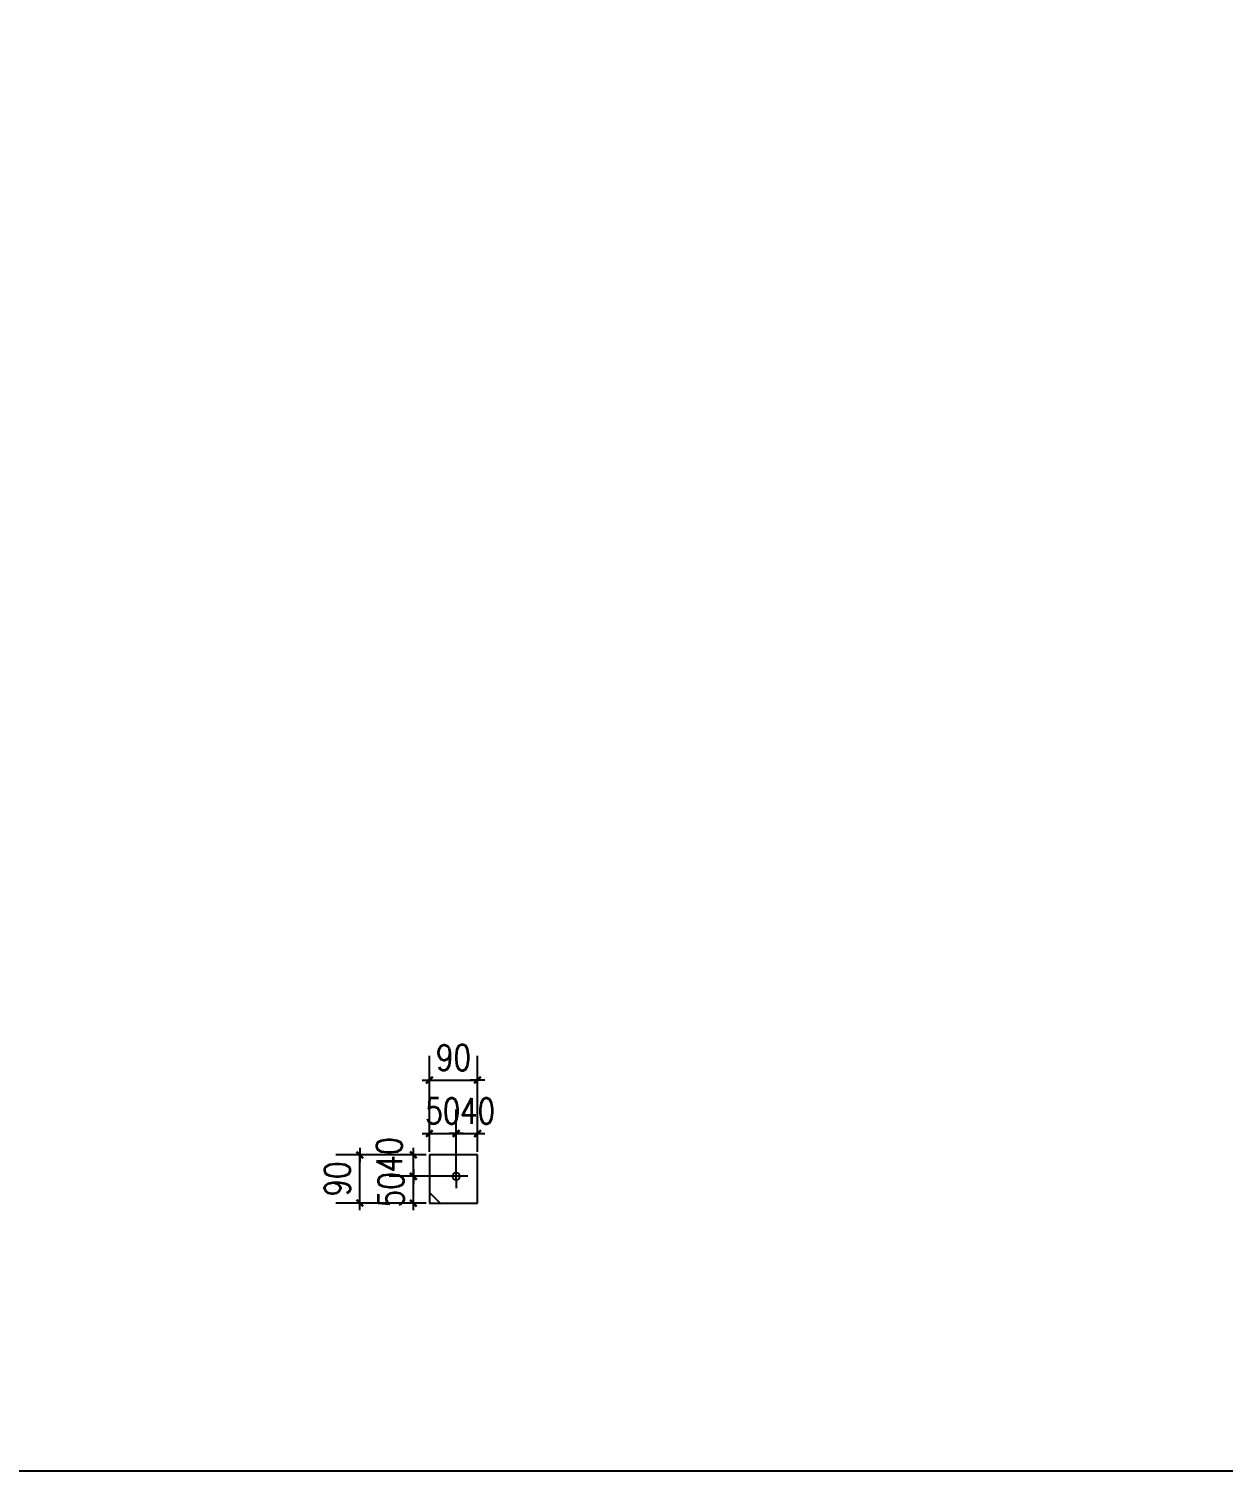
# Model space of a CAD drawing. Header units: millimetres. Extents: x 2287919 to 2522484, y -1845182 to -1736911.
# Drawn here: x 2454862 to 2459328, y -1838112 to -1832721 of the extents above; entities that cross this region are included whole.
import ezdxf

# ---------------------------------------------------------------- set-up
doc = ezdxf.new("R2010")
doc.units = ezdxf.units.MM
doc.header["$LTSCALE"] = 1000
doc.header["$PDMODE"] = 34
doc.styles.add('DIM_FONT', font='simplex.shx', dxfattribs={"width": 0.8, "bigfont": 'hztxt.shx'})
doc.dimstyles.new('WGH(1)', dxfattribs={"dimscale": 1.2, "dimtxt": 100, "dimasz": 0.5, "dimexe": 75, "dimexo": 75, "dimgap": 75, "dimtad": 1, "dimdec": 0, "dimzin": 0, "dimdsep": 46, "dimtxsty": 'DIM_FONT', "dimblk1": '_DIMX', "dimblk2": '_DIMX', "dimsah": 1, "dimcen": 0.09, "dimclrd": 3, "dimclre": 3, "dimclrt": 7, "dimadec": 0, "dimazin": 0, "dimtfac": 1, "dimtdec": 0, "dimtix": 1, "dimtmove": 2, "dimatfit": 3, "dimldrblk": '_DIMX', "dimfxl": 1, "dimtolj": 1, "dimtzin": 0, "dimarcsym": 0})

# ---------------------------------------------------------------- blocks, each defined once
blk = doc.blocks.new('_DIMX')
blk.add_line((-150, 0), (150, 0))
at = {"const_width": 50}
blk.add_lwpolyline([(-70, -70), (70, 70)], dxfattribs=at)
blk = doc.blocks.new('*D1569')
at = {"color": 3, "lineweight": -2}
for p, q in [((2456434, -1837010), (2456210, -1837010)), ((2456300, -1837009.82), (2456300, -1837009.64)), ((2456300, -1837110), (2456300, -1837010)), ((2456348, -1837110), (2456210, -1837110)), ((2456300, -1837110.18), (2456300, -1837110.36))]:
    blk.add_line(p, q, dxfattribs=at)
at = {"layer": 'Defpoints', "color": 0}
for p in [(2456300, -1837010), (2456446, -1837010), (2456360, -1837110)]:
    blk.add_point(p, dxfattribs=at)
at = {"color": 3, "lineweight": -2, "xscale": 0.18, "yscale": 0.18, "zscale": 0.18}
for p, rotation in [((2456300, -1837010), 270), ((2456300, -1837110), 90)]:
    blk.add_blockref('_DIMX', p, dxfattribs=dict(at, rotation=rotation))
at = {"color": 7, "insert": (2456216, -1837060), "char_height": 96, "attachment_point": 5, "rotation": 90, "style": 'DIM_FONT'}
blk.add_mtext('\\A1;50', dxfattribs=at)
blk = doc.blocks.new('*D1570')
at = {"color": 3, "lineweight": -2}
for p, q in [((2456348, -1836930), (2456210, -1836930)), ((2456300, -1837009.82), (2456300, -1836930.18)), ((2456434, -1837010), (2456210, -1837010))]:
    blk.add_line(p, q, dxfattribs=at)
at = {"layer": 'Defpoints', "color": 0}
for p in [(2456300, -1836930), (2456360, -1836930), (2456446, -1837010)]:
    blk.add_point(p, dxfattribs=at)
at = {"color": 3, "lineweight": -2, "xscale": 0.18, "yscale": 0.18, "zscale": 0.18}
for p, rotation in [((2456300, -1836930), 90), ((2456300, -1837010), 270)]:
    blk.add_blockref('_DIMX', p, dxfattribs=dict(at, rotation=rotation))
at = {"color": 7, "insert": (2456210, -1836930), "char_height": 96, "attachment_point": 5, "rotation": 90, "style": 'DIM_FONT'}
blk.add_mtext('\\A1;40', dxfattribs=at)
blk = doc.blocks.new('*D1571')
at = {"color": 3, "lineweight": -2}
for p, q in [((2456360, -1836918), (2456360, -1836760)), ((2456460, -1836984), (2456460, -1836760)), ((2456359.82, -1836850), (2456359.64, -1836850)), ((2456360, -1836850), (2456460, -1836850)), ((2456460.18, -1836850), (2456460.36, -1836850))]:
    blk.add_line(p, q, dxfattribs=at)
at = {"layer": 'Defpoints', "color": 0}
for p in [(2456460, -1836850), (2456360, -1836930), (2456460, -1836996)]:
    blk.add_point(p, dxfattribs=at)
at = {"color": 3, "lineweight": -2, "xscale": 0.18, "yscale": 0.18, "zscale": 0.18}
blk.add_blockref('_DIMX', (2456360, -1836850), dxfattribs=at)
at = {"color": 3, "lineweight": -2, "xscale": 0.18, "yscale": 0.18, "zscale": 0.18, "rotation": 180}
blk.add_blockref('_DIMX', (2456460, -1836850), dxfattribs=at)
at = {"color": 7, "insert": (2456410, -1836766), "char_height": 96, "attachment_point": 5, "style": 'DIM_FONT'}
blk.add_mtext('\\A1;50', dxfattribs=at)
blk = doc.blocks.new('*D1572')
at = {"color": 3, "lineweight": -2}
for p, q in [((2456460, -1836984), (2456460, -1836760)), ((2456540, -1836918), (2456540, -1836760)), ((2456460.18, -1836850), (2456539.82, -1836850))]:
    blk.add_line(p, q, dxfattribs=at)
at = {"layer": 'Defpoints', "color": 0}
for p in [(2456540, -1836850), (2456540, -1836930), (2456460, -1836996)]:
    blk.add_point(p, dxfattribs=at)
at = {"color": 3, "lineweight": -2, "xscale": 0.18, "yscale": 0.18, "zscale": 0.18, "rotation": 180}
blk.add_blockref('_DIMX', (2456460, -1836850), dxfattribs=at)
at = {"color": 3, "lineweight": -2, "xscale": 0.18, "yscale": 0.18, "zscale": 0.18}
blk.add_blockref('_DIMX', (2456540, -1836850), dxfattribs=at)
at = {"color": 7, "insert": (2456540, -1836766), "char_height": 96, "attachment_point": 5, "style": 'DIM_FONT'}
blk.add_mtext('\\A1;40', dxfattribs=at)
blk = doc.blocks.new('*D1573')
at = {"color": 3, "lineweight": -2}
for p, q in [((2456360, -1836918), (2456360, -1836560)), ((2456540, -1836918), (2456540, -1836560)), ((2456359.82, -1836650), (2456359.64, -1836650)), ((2456360, -1836650), (2456540, -1836650)), ((2456540.18, -1836650), (2456540.36, -1836650))]:
    blk.add_line(p, q, dxfattribs=at)
at = {"layer": 'Defpoints', "color": 0}
for p in [(2456540, -1836650), (2456360, -1836930), (2456540, -1836930)]:
    blk.add_point(p, dxfattribs=at)
at = {"color": 3, "lineweight": -2, "xscale": 0.18, "yscale": 0.18, "zscale": 0.18}
blk.add_blockref('_DIMX', (2456360, -1836650), dxfattribs=at)
at = {"color": 3, "lineweight": -2, "xscale": 0.18, "yscale": 0.18, "zscale": 0.18, "rotation": 180}
blk.add_blockref('_DIMX', (2456540, -1836650), dxfattribs=at)
at = {"color": 7, "insert": (2456450, -1836566), "char_height": 96, "attachment_point": 5, "style": 'DIM_FONT'}
blk.add_mtext('\\A1;90', dxfattribs=at)
blk = doc.blocks.new('*D1574')
at = {"color": 3, "lineweight": -2}
for p, q in [((2456348, -1836930), (2456010, -1836930)), ((2456100, -1836929.82), (2456100, -1836929.64)), ((2456100, -1837110), (2456100, -1836930)), ((2456348, -1837110), (2456010, -1837110)), ((2456100, -1837110.18), (2456100, -1837110.36))]:
    blk.add_line(p, q, dxfattribs=at)
at = {"layer": 'Defpoints', "color": 0}
for p in [(2456100, -1836930), (2456360, -1836930), (2456360, -1837110)]:
    blk.add_point(p, dxfattribs=at)
at = {"color": 3, "lineweight": -2, "xscale": 0.18, "yscale": 0.18, "zscale": 0.18}
for p, rotation in [((2456100, -1836930), 270), ((2456100, -1837110), 90)]:
    blk.add_blockref('_DIMX', p, dxfattribs=dict(at, rotation=rotation))
at = {"color": 7, "insert": (2456016, -1837020), "char_height": 96, "attachment_point": 5, "rotation": 90, "style": 'DIM_FONT'}
blk.add_mtext('\\A1;90', dxfattribs=at)

msp = doc.modelspace()

# ---------------------------------------------------------------- linework, layer by layer
for p, q in [((2456360, -1836930), (2456360, -1837110)), ((2456540, -1836930), (2456360, -1836930)), ((2456540, -1837110), (2456540, -1836930)), ((2456446, -1837010), (2456416, -1837010)), ((2456504, -1837010), (2456446, -1837010)), ((2456460, -1836996), (2456460, -1836966)), ((2456460, -1837024), (2456460, -1836996)), ((2456460, -1837024), (2456460, -1837054)), ((2456360, -1837070), (2456400, -1837110)), ((2456360, -1837110), (2456540, -1837110))]:
    msp.add_line(p, q)
msp.add_lwpolyline([(2451203.9, -1825512), (2469023.9, -1825512), (2469023.9, -1838112), (2451203.9, -1838112)], close=True)
msp.add_circle((2456460, -1837010), 14)

# ---------------------------------------------------------------- dimensions: what is measured, and where the dimension line sits
at = {"color": 1}
for p1, p2, distance, picture, middle in [((2456360, -1836930), (2456540, -1836930), 280, '*D1573', (2456450, -1836566)), ((2456360, -1837110), (2456360, -1836930), 260, '*D1574', (2456016, -1837020))]:
    dim = msp.add_aligned_dim(p1=p1, p2=p2, distance=distance, dimstyle='WGH(1)', override={"dimtxt": 80, "dimasz": 0.15, "dimexo": 10, "dimgap": 30, "dimlfac": 0.5}, dxfattribs=at)
    dim.commit()
    dim.dimension.update_dxf_attribs({"geometry": picture, "text_midpoint": middle})
dim = msp.add_linear_dim(base=(2456460, -1836850), p1=(2456360, -1836930), p2=(2456460, -1836996), dimstyle='WGH(1)', override={"dimtxt": 80, "dimasz": 0.15, "dimexo": 10, "dimgap": 30, "dimlfac": 0.5}, dxfattribs=at)
dim.commit()
dim.dimension.update_dxf_attribs({"geometry": '*D1571', "text_midpoint": (2456410, -1836766)})
dim = msp.add_linear_dim(base=(2456540, -1836850), p1=(2456460, -1836996), p2=(2456540, -1836930), dimstyle='WGH(1)', override={"dimtxt": 80, "dimasz": 0.15, "dimexo": 10, "dimgap": 30, "dimlfac": 0.5}, dxfattribs=at)
dim.commit()
dim.dimension.update_dxf_attribs({"geometry": '*D1572', "text_midpoint": (2456540, -1836766), "dimtype": 160})
dim = msp.add_linear_dim(base=(2456300, -1836930), p1=(2456446, -1837010), p2=(2456360, -1836930), angle=90, dimstyle='WGH(1)', override={"dimtxt": 80, "dimasz": 0.15, "dimexo": 10, "dimgap": 30, "dimlfac": 0.5}, dxfattribs=at)
dim.commit()
dim.dimension.update_dxf_attribs({"geometry": '*D1570', "text_midpoint": (2456210, -1836930), "dimtype": 160})
dim = msp.add_linear_dim(base=(2456300, -1837010), p1=(2456360, -1837110), p2=(2456446, -1837010), angle=90, dimstyle='WGH(1)', override={"dimtxt": 80, "dimasz": 0.15, "dimexo": 10, "dimgap": 30, "dimlfac": 0.5}, dxfattribs=at)
dim.commit()
dim.dimension.update_dxf_attribs({"geometry": '*D1569', "text_midpoint": (2456216, -1837060)})

doc.saveas('drawing.dxf')
